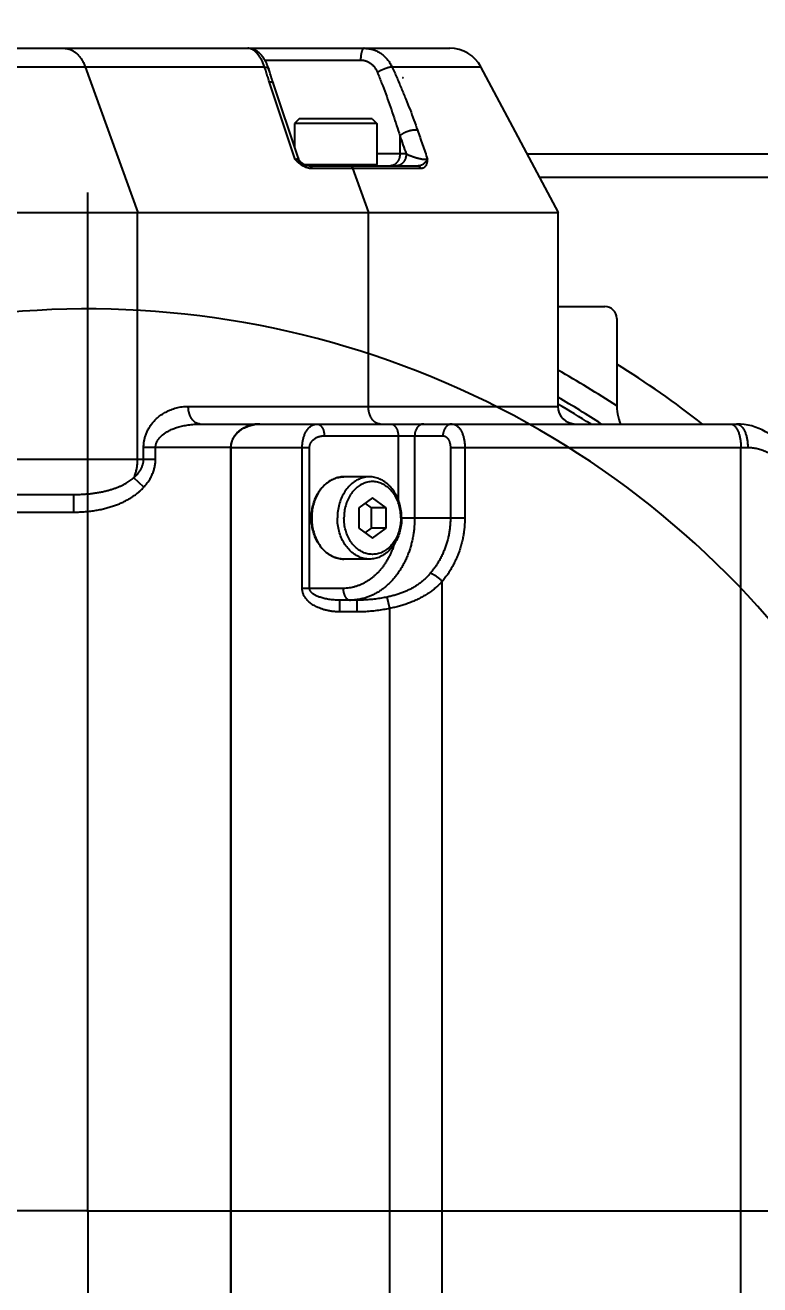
# Model space of a CAD drawing. Extents: x 0 to 4205, y 0 to 2970.
# Drawn here: x 2486.6 to 2549.1, y 2184.1 to 2291.3 of the extents above; entities that cross this region are included whole.
import ezdxf

# ---------------------------------------------------------------- set-up
doc = ezdxf.new("R2010")
doc.units = 0
doc.header["$LTSCALE"] = 231.275
doc.header["$PDMODE"] = 3
doc.header["$PDSIZE"] = 0.3125
doc.linetypes.add('CENTER', pattern=[0.6, 0.375, -0.075, 0.075, -0.075])
doc.layers.get('0').update_dxf_attribs({"linetype": 'CONTINUOUS'})
doc.layers.get('Defpoints').update_dxf_attribs({"linetype": 'CONTINUOUS'})
for name, color, linetype in [('5_ALL_CURVE', 7, 'CONTINUOUS'), ('93_DRAFT_GEOM', 7, 'CONTINUOUS'), ('95_ALL_DIM', 7, 'CONTINUOUS'), ('DEFAULT_1', 7, 'CENTER')]:
    doc.layers.add(name, color=color, linetype=linetype)
doc.styles.get("Standard").update_dxf_attribs({"font": 'txt', "width": 0.8})
doc.dimstyles.new('DIMSTYLE_1', dxfattribs={"dimtxt": 20, "dimasz": 7.5, "dimexe": 0.18, "dimexo": 0.0625, "dimgap": 0.09, "dimtad": 1, "dimdec": 3, "dimdsep": 46, "dimtxsty": 'Standard', "dimblk": 'OPEN', "dimblk1": 'OPEN', "dimblk2": 'OPEN', "dimcen": 0.09, "dimadec": 0, "dimazin": 0, "dimtp": 0.001, "dimtm": 0.001, "dimtfac": 1, "dimtdec": 3, "dimtofl": 0, "dimtmove": 0, "dimatfit": 3, "dimldrblk": 'OPEN', "dimfxl": 1, "dimtolj": 1, "dimarcsym": 0})
doc.dimstyles.new('DIMSTYLE_2', dxfattribs={"dimtxt": 20, "dimasz": 7.5, "dimexe": 0.18, "dimexo": 0.0625, "dimgap": 0.09, "dimtad": 1, "dimdec": 3, "dimdsep": 46, "dimtxsty": 'Standard', "dimblk": 'OPEN', "dimblk1": 'OPEN', "dimblk2": 'OPEN', "dimcen": 0.09, "dimadec": 0, "dimazin": 0, "dimtp": 0.5, "dimtm": 0.5, "dimtfac": 1, "dimtdec": 3, "dimtofl": 0, "dimtmove": 0, "dimatfit": 3, "dimldrblk": 'OPEN', "dimfxl": 1, "dimtolj": 1, "dimarcsym": 0})

# ---------------------------------------------------------------- blocks, each defined once
blk = doc.blocks.new('_OPEN')
at = {"color": 0, "linetype": 'ByBlock'}
for p, q in [((0, 0), (-1, 0.233)), ((-1, -0.233), (0, 0)), ((-1, 0), (0, 0))]:
    blk.add_line(p, q, dxfattribs=at)
blk = doc.blocks.new('*D1')
at = {"layer": '95_ALL_DIM', "color": 0, "lineweight": -2, "transparency": 16777216}
for p, q in [((2686.14, 2549.42), (2617.98, 2423.39)), ((2491.88, 2190.38), (2492.06, 2190.38)), ((2491.97, 2190.29), (2491.97, 2190.47))]:
    blk.add_line(p, q, dxfattribs=at)
at = {"layer": 'Defpoints', "color": 0, "transparency": 16777216}
for p in [(2614.41, 2416.79), (2491.97, 2190.38)]:
    blk.add_point(p, dxfattribs=at)
at = {"layer": '95_ALL_DIM', "color": 0, "lineweight": -2, "transparency": 16777216, "xscale": 7.5, "yscale": 7.5, "zscale": 7.5, "rotation": 241.5954995095592}
blk.add_blockref('_OPEN', (2614.41, 2416.79), dxfattribs=at)
at = {"layer": '95_ALL_DIM', "color": 0, "transparency": 16777216, "insert": (2646.78, 2497.85), "char_height": 20, "attachment_point": 5, "rotation": 61.5955}
blk.add_mtext('\\A1;R257.4 *4', dxfattribs=at)
blk = doc.blocks.new('*D2')
at = {"layer": '95_ALL_DIM', "color": 0, "lineweight": -2, "transparency": 16777216}
blk.add_line((2668.06, 1949.16), (2841.31, 1711.82), dxfattribs=at)
at = {"layer": 'Defpoints', "color": 0, "transparency": 16777216}
for p in [(2491.97, 2190.38), (2845.73, 1705.76)]:
    blk.add_point(p, dxfattribs=at)
at = {"layer": '95_ALL_DIM', "color": 0, "lineweight": -2, "transparency": 16777216, "xscale": 7.5, "yscale": 7.5, "zscale": 7.5, "rotation": 306.1288348603687}
blk.add_blockref('_OPEN', (2845.73, 1705.76), dxfattribs=at)
at = {"layer": '95_ALL_DIM', "color": 0, "transparency": 16777216, "insert": (2691.98, 1933.5), "char_height": 20, "attachment_point": 5, "rotation": 306.1288}
blk.add_mtext('\\A1;R600', dxfattribs=at)
blk = doc.blocks.new('*D3')
at = {"layer": '95_ALL_DIM', "color": 0, "lineweight": -2, "transparency": 16777216}
for p, q in [((2693.04, 2329.68), (2561.26, 2238.39)), ((2491.88, 2190.38), (2492.06, 2190.38)), ((2491.97, 2190.29), (2491.97, 2190.47))]:
    blk.add_line(p, q, dxfattribs=at)
at = {"layer": 'Defpoints', "color": 0, "transparency": 16777216}
for p in [(2555.1, 2234.12), (2491.97, 2190.38)]:
    blk.add_point(p, dxfattribs=at)
at = {"layer": '95_ALL_DIM', "color": 0, "lineweight": -2, "transparency": 16777216, "xscale": 7.5, "yscale": 7.5, "zscale": 7.5, "rotation": 214.7142068926636}
blk.add_blockref('_OPEN', (2555.1, 2234.12), dxfattribs=at)
at = {"layer": '95_ALL_DIM', "color": 0, "transparency": 16777216, "insert": (2641.19, 2306.03), "char_height": 20, "attachment_point": 5, "rotation": 34.7142}
blk.add_mtext('\\A1;R76.8 *5', dxfattribs=at)
blk = doc.blocks.new('*D4')
at = {"layer": '95_ALL_DIM', "color": 0, "lineweight": -2, "transparency": 16777216}
for p, q in [((2922.77, 2266.34), (2957.35, 2272.44)), ((2054.52, 2190.38), (2019.4, 2190.38))]:
    blk.add_line(p, q, dxfattribs=at)
blk.add_arc((2491.97, 2190.38), 472.39, 10.9097, 179.0903, dxfattribs=at)
at = {"layer": 'Defpoints', "color": 0, "transparency": 16777216}
for p in [(2679.07, 2624.13), (2922.71, 2266.33), (2750.38, 2235.94), (2054.58, 2190.38), (2070.1, 2190.38)]:
    blk.add_point(p, dxfattribs=at)
at = {"layer": '95_ALL_DIM', "color": 0, "lineweight": -2, "transparency": 16777216, "xscale": 7.5, "yscale": 7.5, "zscale": 7.5}
for p, rotation in [((2957.18, 2272.41), 280.4548438122416), ((2019.58, 2190.38), 269.5451561877437)]:
    blk.add_blockref('_OPEN', p, dxfattribs=dict(at, rotation=rotation))
at = {"layer": '95_ALL_DIM', "color": 0, "transparency": 16777216, "insert": (2248.04, 2606.65), "char_height": 20, "attachment_point": 5, "rotation": 30.3694}
blk.add_mtext('\\A1;-170°', dxfattribs=at)
blk = doc.blocks.new('*D5')
at = {"layer": '95_ALL_DIM', "color": 0, "lineweight": -2, "transparency": 16777216}
for p, q in [((2069.4, 2190.38), (2100.43, 2190.38)), ((2912.14, 2116.29), (2877.55, 2122.39))]:
    blk.add_line(p, q, dxfattribs=at)
blk.add_arc((2491.97, 2190.38), 391.71, 181.097, 348.903, dxfattribs=at)
at = {"layer": 'Defpoints', "color": 0, "transparency": 16777216}
for p in [(2055.25, 2190.38), (2069.34, 2190.38), (2912.2, 2116.28), (3077.93, 2087.06), (2647.12, 1830.7)]:
    blk.add_point(p, dxfattribs=at)
at = {"layer": '95_ALL_DIM', "color": 0, "lineweight": -2, "transparency": 16777216, "xscale": 7.5, "yscale": 7.5, "zscale": 7.5}
for p, rotation in [((2100.25, 2190.38), 90.54851822042205), ((2877.73, 2122.36), 79.45148177957547)]:
    blk.add_blockref('_OPEN', p, dxfattribs=dict(at, rotation=rotation))
at = {"layer": '95_ALL_DIM', "color": 0, "transparency": 16777216, "insert": (2375, 1827.12), "char_height": 20, "attachment_point": 5, "rotation": 342.1518}
blk.add_mtext('\\A1;+170°', dxfattribs=at)
blk = doc.blocks.new('*D6')
at = {"layer": '95_ALL_DIM', "color": 0, "lineweight": -2, "transparency": 16777216}
for p, q in [((1983.33, 2190.38), (2013.32, 2190.38)), ((2995.12, 2190.38), (2970.61, 2190.38))]:
    blk.add_line(p, q, dxfattribs=at)
blk.add_arc((2491.97, 2190.38), 478.82, 180.8975, 359.1025, dxfattribs=at)
at = {"layer": 'Defpoints', "color": 0, "transparency": 16777216}
for p in [(1968.14, 2190.38), (1983.27, 2190.38), (2995.19, 2190.38), (3015.79, 2190.38), (2731.38, 1775.71)]:
    blk.add_point(p, dxfattribs=at)
at = {"layer": '95_ALL_DIM', "color": 0, "lineweight": -2, "transparency": 16777216, "xscale": 7.5, "yscale": 7.5, "zscale": 7.5}
for p, rotation in [((2013.14, 2190.38), 90.44872673715903), ((2970.79, 2190.38), 89.55119192681701)]:
    blk.add_blockref('_OPEN', p, dxfattribs=dict(at, rotation=rotation))
at = {"layer": '95_ALL_DIM', "color": 0, "transparency": 16777216, "insert": (2335.91, 1748.39), "char_height": 20, "attachment_point": 5, "rotation": 340.5532}
blk.add_mtext('\\A1;+180° *3', dxfattribs=at)
blk = doc.blocks.new('*D7')
at = {"layer": '95_ALL_DIM', "color": 0, "lineweight": -2, "transparency": 16777216}
for p, q in [((2491.91, 2190.38), (1931.7, 2190.38)), ((2492.03, 2190.38), (3052.23, 2190.38))]:
    blk.add_line(p, q, dxfattribs=at)
blk.add_arc((2491.97, 2190.38), 560.08, 0.7672, 179.2327, dxfattribs=at)
at = {"layer": 'Defpoints', "color": 0, "transparency": 16777216}
for p in [(2772.01, 2675.43), (1966.88, 2190.38), (1987.08, 2190.38), (2995.19, 2190.38), (3017.05, 2190.38)]:
    blk.add_point(p, dxfattribs=at)
at = {"layer": '95_ALL_DIM', "color": 0, "lineweight": -2, "transparency": 16777216, "xscale": 7.5, "yscale": 7.5, "zscale": 7.5}
for p, rotation in [((1931.88, 2190.38), 269.6162963987609), ((3052.05, 2190.38), 270.3836222651719)]:
    blk.add_blockref('_OPEN', p, dxfattribs=dict(at, rotation=rotation))
at = {"layer": '95_ALL_DIM', "color": 0, "transparency": 16777216, "insert": (2181.38, 2668.53), "char_height": 20, "attachment_point": 5, "rotation": 33.0064}
blk.add_mtext('\\A1;-180° *3', dxfattribs=at)

msp = doc.modelspace()

# ---------------------------------------------------------------- linework, layer by layer
for p, q in [((2431.0234, 2289.3795), (2522.7655, 2289.3795)), ((2507.0303, 2288.3795), (2515.1735, 2288.3795)), ((2434.3015, 2287.7879), (2507.0028, 2287.7879)), ((2491.7417, 2287.7879), (2496.2109, 2275.3795)), ((2507.442, 2287.3441), (2507.3494, 2287.6486)), ((2517.845, 2287.7879), (2525.4143, 2287.7879)), ((2532.012, 2275.3795), (2525.4143, 2287.7879)), ((2509.6053, 2279.9101), (2507.3978, 2286.54)), ((2518.7409, 2286.8795), (2518.808, 2286.8795)), ((2518.808, 2286.829), (2518.808, 2286.8795)), ((2509.9467, 2283.3795), (2509.5467, 2282.9795)), ((2509.5467, 2282.9795), (2509.5467, 2280.9858)), ((2516.5467, 2282.9795), (2509.5467, 2282.9795)), ((2516.1467, 2283.3795), (2509.9467, 2283.3795)), ((2516.1467, 2283.3795), (2516.5467, 2282.9795)), ((2516.5467, 2282.9795), (2516.5467, 2279.4795)), ((2518.5127, 2281.9292), (2518.5127, 2280.3795)), ((2519.0493, 2280.3795), (2516.5467, 2280.3795)), ((2529.3534, 2280.3795), (2566.9681, 2280.3795)), ((2510.3667, 2279.4795), (2516.5467, 2279.4795)), ((2510.7879, 2279.3795), (2520.0057, 2279.3795)), ((2511.0271, 2279.1673), (2520.2874, 2279.1673)), ((2515.8814, 2275.3795), (2514.5172, 2279.1673)), ((2553.9681, 2278.3795), (2530.4169, 2278.3795)), ((2333.9681, 2275.3795), (2532.012, 2275.3795)), ((2496.167, 2275.3795), (2496.167, 2254.3795)), ((2515.8375, 2258.8795), (2515.8375, 2275.3795)), ((2531.9681, 2275.3795), (2531.9681, 2258.8795)), ((2531.9681, 2267.3795), (2535.9681, 2267.3795)), ((2536.9681, 2266.3795), (2536.9681, 2259.1182)), ((2500.5087, 2258.8795), (2531.9681, 2258.8795)), ((2501.5248, 2257.3795), (2547.1716, 2257.3795)), ((2512.0828, 2256.3795), (2522.1779, 2256.3795)), ((2518.3675, 2256.3795), (2518.3675, 2250.9627)), ((2519.7731, 2256.3795), (2519.7731, 2249.3795)), ((2496.7078, 2254.3795), (2496.7078, 2255.3795)), ((2504.1118, 2255.3795), (2496.7078, 2255.3795)), ((2497.7239, 2254.3795), (2497.7239, 2255.3795)), ((2504.1118, 2255.3795), (2504.1118, 2125.3795)), ((2504.1557, 2125.3795), (2504.1557, 2255.3795)), ((2504.1557, 2255.3795), (2510.8328, 2255.3795)), ((2510.2081, 2243.3795), (2510.2081, 2255.3795)), ((2510.8328, 2243.3795), (2510.8328, 2255.3795)), ((2522.8168, 2255.3795), (2522.8168, 2249.3795)), ((2522.8168, 2255.3795), (2548.124, 2255.3795)), ((2524.0449, 2255.3795), (2524.0449, 2249.3795)), ((2547.5443, 2125.3795), (2547.5443, 2255.3795)), ((2440.9681, 2254.3795), (2497.7239, 2254.3795)), ((2496.7244, 2252.0058), (2495.8612, 2252.797)), ((2515.9312, 2252.8795), (2513.7448, 2252.8795)), ((2440.9681, 2251.3795), (2490.7797, 2251.3795)), ((2490.7797, 2249.8795), (2490.7797, 2251.3795)), ((2516.1811, 2251.0995), (2515.0179, 2250.2395)), ((2516.0949, 2250.2395), (2515.5564, 2250.6377)), ((2517.3443, 2250.2395), (2516.1811, 2251.0995)), ((2449.6262, 2249.8795), (2490.7797, 2249.8795)), ((2515.0179, 2250.2395), (2515.0179, 2248.5195)), ((2516.0949, 2248.5195), (2516.0949, 2250.2395)), ((2517.3443, 2250.2395), (2516.0949, 2250.2395)), ((2517.3443, 2248.5195), (2517.3443, 2250.2395)), ((2515.0179, 2248.5195), (2516.1811, 2247.6595)), ((2515.5564, 2248.1214), (2516.0949, 2248.5195)), ((2517.3443, 2248.5195), (2516.0949, 2248.5195)), ((2516.1811, 2247.6595), (2517.3443, 2248.5195)), ((2518.6643, 2249.3795), (2524.0449, 2249.3795)), ((2515.9312, 2245.8795), (2513.7448, 2245.8795)), ((2513.6823, 2243.3795), (2510.2081, 2243.3795)), ((2522.1235, 2136.7829), (2522.1235, 2243.9762)), ((2513.4096, 2241.3795), (2513.4096, 2242.3795)), ((2514.8813, 2242.3795), (2513.4096, 2242.3795)), ((2514.8813, 2241.3795), (2514.8813, 2242.3795)), ((2517.6513, 2241.6775), (2517.4402, 2242.6402)), ((2514.8813, 2241.3795), (2513.4096, 2241.3795)), ((2517.6513, 2139.0816), (2517.6513, 2241.6775))]:
    msp.add_line(p, q)
for points in [[(2507.3494, 2287.6486), (2507.3312, 2287.7054), (2507.3122, 2287.7616), (2507.2925, 2287.8172), (2507.2721, 2287.8721), (2507.2509, 2287.9264), (2507.2289, 2287.9801), (2507.2063, 2288.0331), (2507.1828, 2288.0856), (2507.1586, 2288.1374), (2507.1336, 2288.1887), (2507.1078, 2288.2393), (2507.0812, 2288.2894), (2507.0538, 2288.3388), (2507.0256, 2288.3876), (2506.9965, 2288.4359), (2506.9665, 2288.4834), (2506.9357, 2288.5304), (2506.9037, 2288.5769), (2506.8708, 2288.6227), (2506.8374, 2288.6672), (2506.8035, 2288.7103), (2506.7691, 2288.7522), (2506.7346, 2288.7922), (2506.7004, 2288.8302), (2506.6662, 2288.8665), (2506.6319, 2288.9012), (2506.5975, 2288.9345), (2506.563, 2288.9663), (2506.5284, 2288.9968), (2506.4934, 2289.0261), (2506.4583, 2289.0542), (2506.4228, 2289.0811), (2506.3869, 2289.1069), (2506.3506, 2289.1316), (2506.3141, 2289.1551), (2506.2774, 2289.1775), (2506.2404, 2289.1987), (2506.2033, 2289.2186), (2506.1661, 2289.2373), (2506.1288, 2289.2548), (2506.0915, 2289.271), (2506.0544, 2289.286), (2506.0174, 2289.2998), (2505.9806, 2289.3124), (2505.9439, 2289.3238), (2505.9075, 2289.3341), (2505.8712, 2289.3432), (2505.8349, 2289.3513), (2505.7989, 2289.3584), (2505.7628, 2289.3644), (2505.7268, 2289.3694), (2505.6908, 2289.3734), (2505.6548, 2289.3764), (2505.6186, 2289.3784), (2505.5824, 2289.3794), (2505.5647, 2289.3795)], [(2509.8536, 2280.0639), (2507.7068, 2286.5121), (2507.6611, 2286.6516), (2507.616, 2286.7908), (2507.5716, 2286.9296), (2507.5277, 2287.0681), (2507.4845, 2287.2063), (2507.442, 2287.3441)], [(2510.7876, 2279.3795), (2510.7743, 2279.3797), (2510.7521, 2279.3804), (2510.7294, 2279.3817), (2510.7062, 2279.3837), (2510.6826, 2279.3863), (2510.6586, 2279.3896), (2510.6342, 2279.3936), (2510.6094, 2279.3983), (2510.5843, 2279.4036), (2510.5731, 2279.4062)]]:
    msp.add_lwpolyline(points)
for centre, radius, start, end in [((2522.7655, 2286.3795), 3, 28, 90), ((2510.8025, 2280.3795), 1, 198.415674, 256.760229), ((2516.4467, 2279.4795), 0.1, 270, 360), ((2535.9681, 2266.3795), 1, 0, 90), ((2491.9681, 2190.3795), 85, 52.021368, 58.03398), ((2491.9681, 2190.3795), 82, 56.713535, 60.80333), ((2491.9681, 2190.3795), 80, 56.877822, 59.999968), ((2533.4681, 2258.8795), 1.5, 180, 270), ((2491.9681, 2190.3795), 79.5, 57.4379, 59.787955), ((2541.9681, 2259.1182), 5, 180, 200.348592), ((2547.1716, 2252.3795), 5, 30.8, 90.000023)]:
    msp.add_arc(centre, radius, start, end)
for points, start_tangent, end_tangent in [([(2489.9474, 2289.3795), (2490.0695, 2289.3741), (2490.1911, 2289.3579), (2490.3119, 2289.3309), (2490.4314, 2289.2932), (2490.5491, 2289.245), (2490.6646, 2289.1865), (2490.7775, 2289.1178), (2490.8875, 2289.0392), (2490.994, 2288.951), (2491.0968, 2288.8536), (2491.1954, 2288.7471), (2491.2895, 2288.6322), (2491.3788, 2288.5091), (2491.4628, 2288.3783), (2491.5414, 2288.2402), (2491.6143, 2288.0955), (2491.6811, 2287.9445), (2491.7417, 2287.7879)], (1, 0), (0.33886446, -0.9408352)), ([(2507.0028, 2287.7879), (2506.9491, 2287.9449), (2506.8902, 2288.0961), (2506.8265, 2288.2409), (2506.7584, 2288.3789), (2506.6863, 2288.5095), (2506.6105, 2288.6324), (2506.5315, 2288.747), (2506.4497, 2288.8531), (2506.3655, 2288.9503), (2506.2793, 2289.0383), (2506.1914, 2289.1167), (2506.1025, 2289.1853), (2506.0126, 2289.244), (2505.9224, 2289.2924), (2505.8321, 2289.3303), (2505.7421, 2289.3575), (2505.6529, 2289.374), (2505.5647, 2289.3795)], (-0.30475719, 0.95243008), (-1, 0.00000491)), ([(2515.4773, 2289.3795), (2515.4522, 2289.3761), (2515.4273, 2289.3659), (2515.4027, 2289.3489), (2515.3787, 2289.3253), (2515.3553, 2289.2953), (2515.3327, 2289.259), (2515.3111, 2289.2167), (2515.2907, 2289.1687), (2515.2715, 2289.1153), (2515.2538, 2289.0568), (2515.2375, 2288.9937), (2515.223, 2288.9265), (2515.2101, 2288.8555), (2515.1991, 2288.7812), (2515.1899, 2288.7042), (2515.1828, 2288.625), (2515.1776, 2288.5441), (2515.1745, 2288.4621), (2515.1735, 2288.3795)], (-1, 0), (-0.00000001, -1)), ([(2515.4773, 2289.3795), (2515.6466, 2289.3741), (2515.8137, 2289.3577), (2515.9783, 2289.3307), (2516.1397, 2289.293), (2516.2976, 2289.2449), (2516.4515, 2289.1865), (2516.6009, 2289.118), (2516.7455, 2289.0398), (2516.885, 2288.9519), (2517.0188, 2288.8548), (2517.1466, 2288.7487), (2517.2681, 2288.634), (2517.3829, 2288.5109), (2517.4906, 2288.3801), (2517.591, 2288.2419), (2517.6836, 2288.0967), (2517.7684, 2287.9453), (2517.845, 2287.7879)], (1, -0.00000285), (0.41222146, -0.91108368)), ([(2515.1735, 2288.3795), (2515.2782, 2288.3759), (2515.3813, 2288.365), (2515.4824, 2288.3469), (2515.5813, 2288.3218), (2515.6778, 2288.2897), (2515.7715, 2288.2508), (2515.8622, 2288.2052), (2515.9498, 2288.153), (2516.034, 2288.0945), (2516.1146, 2288.0297), (2516.1913, 2287.959), (2516.2641, 2287.8825), (2516.3327, 2287.8005), (2516.397, 2287.7132), (2516.4567, 2287.6211), (2516.5118, 2287.5243), (2516.562, 2287.4233), (2516.6073, 2287.3185)], (1, -0.00000464), (0.37253495, -0.92801816)), ([(2507.3978, 2286.54), (2507.2615, 2286.9562), (2507.1298, 2287.3722), (2507.0028, 2287.7879)], (-0.31590844, 0.94878968), (-0.28724022, 0.95785858)), ([(2507.0028, 2287.7879), (2507.0645, 2287.7809), (2507.1215, 2287.7705), (2507.1734, 2287.757), (2507.2198, 2287.7403), (2507.2604, 2287.7206), (2507.2949, 2287.698), (2507.323, 2287.6727), (2507.3446, 2287.6449), (2507.3595, 2287.6148), (2507.3626, 2287.6057)], (0.99647137, -0.08393337), (0.28695438, -0.95794425)), ([(2517.845, 2287.7879), (2517.7961, 2287.784), (2517.7424, 2287.7768), (2517.6842, 2287.7663), (2517.6221, 2287.7527), (2517.5564, 2287.736), (2517.4876, 2287.7163), (2517.4162, 2287.6939), (2517.3426, 2287.6688), (2517.2674, 2287.6412), (2517.1912, 2287.6113), (2517.1145, 2287.5794), (2517.0377, 2287.5457), (2516.9615, 2287.5103), (2516.8864, 2287.4736), (2516.813, 2287.4358), (2516.7416, 2287.3971), (2516.6729, 2287.3579), (2516.6073, 2287.3185)], (-0.9987757, -0.04946808), (-0.85031381, -0.52627599)), ([(2516.6073, 2287.3185), (2516.9651, 2286.4093), (2517.3106, 2285.494), (2517.6401, 2284.5827), (2517.951, 2283.6822), (2518.2423, 2282.7964), (2518.5127, 2281.9292)], (0.37253347, -0.92801876), (0.29018225, -0.9569714)), ([(2517.845, 2287.7879), (2518.254, 2286.8788), (2518.6488, 2285.9635), (2519.0248, 2285.0522), (2519.3794, 2284.1516), (2519.7112, 2283.2658), (2520.0189, 2282.3987)], (0.41729632, -0.90877048), (0.32596179, -0.94538294)), ([(2507.3978, 2286.54), (2507.4582, 2286.5359), (2507.5139, 2286.5286), (2507.5646, 2286.518), (2507.6099, 2286.5043), (2507.6495, 2286.4876), (2507.6832, 2286.4679), (2507.7107, 2286.4454), (2507.7317, 2286.4203), (2507.7462, 2286.3927), (2507.7485, 2286.3864)], (0.9992535, -0.03863205), (0.31552172, -0.94891836)), ([(2518.7409, 2286.8795), (2518.7745, 2286.8543), (2518.808, 2286.829)], (0.79978363, -0.60028839), (0.79815076, -0.60245777)), ([(2520.0189, 2282.3987), (2519.9652, 2282.4072), (2519.9068, 2282.4124), (2519.8443, 2282.4143), (2519.7779, 2282.4128), (2519.7082, 2282.4081), (2519.6357, 2282.4), (2519.5608, 2282.3887), (2519.4841, 2282.3742), (2519.406, 2282.3567), (2519.3272, 2282.3362), (2519.2482, 2282.313), (2519.1694, 2282.2871), (2519.0916, 2282.2587), (2519.0151, 2282.228), (2518.9405, 2282.1954), (2518.8684, 2282.1608), (2518.7991, 2282.1247), (2518.7333, 2282.0872), (2518.6714, 2282.0487), (2518.6137, 2282.0093), (2518.5607, 2281.9694), (2518.5127, 2281.9292)], (-0.98102735, 0.19386936), (-0.74772711, -0.66400616)), ([(2518.5127, 2281.9292), (2518.7796, 2281.1587), (2519.0493, 2280.3795)], (0.32744425, -0.9448705), (0.32698727, -0.94502874)), ([(2520.0189, 2282.3987), (2520.4439, 2281.1653), (2520.876, 2279.9101)], (0.3259622, -0.9453828), (0.32530985, -0.94560748)), ([(2509.8537, 2280.0636), (2509.8561, 2280.0557), (2509.8594, 2280.034), (2509.8578, 2280.014), (2509.8514, 2279.9957), (2509.8403, 2279.9792), (2509.8248, 2279.9645), (2509.8049, 2279.9515), (2509.7809, 2279.9402), (2509.7528, 2279.9307), (2509.721, 2279.9229), (2509.6855, 2279.9169), (2509.6469, 2279.9126), (2509.6053, 2279.9101)], (0.31559139, -0.94889519), (-0.99921273, -0.03967265)), ([(2509.6053, 2279.9101), (2509.6268, 2279.8866), (2509.6482, 2279.8638), (2509.67, 2279.841), (2509.6929, 2279.8175), (2509.7179, 2279.7927), (2509.7455, 2279.7658), (2509.7767, 2279.7365), (2509.8114, 2279.7049), (2509.8499, 2279.6711), (2509.8935, 2279.6345), (2509.943, 2279.5948), (2509.9987, 2279.5525), (2510.0625, 2279.5071), (2510.1354, 2279.4589), (2510.2196, 2279.4079), (2510.3158, 2279.3558), (2510.4181, 2279.3072), (2510.5221, 2279.265), (2510.6259, 2279.2301), (2510.7288, 2279.2027), (2510.8304, 2279.1831), (2510.93, 2279.1713), (2511.0271, 2279.1673)], (0.6712388, -0.74124117), (1, -0.00000257)), ([(2509.6053, 2279.9101), (2509.6326, 2279.8933), (2509.6589, 2279.877), (2509.6849, 2279.8607), (2509.7117, 2279.844), (2509.7398, 2279.8262), (2509.7701, 2279.807), (2509.8031, 2279.7861), (2509.8386, 2279.7635), (2509.8768, 2279.7394), (2509.9185, 2279.7132), (2509.9643, 2279.6849), (2510.014, 2279.6547), (2510.0691, 2279.6222), (2510.13, 2279.5878), (2510.1981, 2279.5514), (2510.2735, 2279.5142), (2510.3516, 2279.4795), (2510.4291, 2279.4493), (2510.505, 2279.4244), (2510.5646, 2279.4082)], (0.85259885, -0.52256598), (0.97158864, -0.23667596)), ([(2518.5127, 2280.3795), (2518.5101, 2280.297), (2518.5021, 2280.2149), (2518.4888, 2280.134), (2518.4704, 2280.0548), (2518.447, 2279.9778), (2518.4186, 2279.9036), (2518.3856, 2279.8326), (2518.3481, 2279.7653), (2518.3064, 2279.7023), (2518.2607, 2279.6438), (2518.2115, 2279.5904), (2518.159, 2279.5424), (2518.1035, 2279.5001), (2518.0455, 2279.4638), (2517.9854, 2279.4337), (2517.9236, 2279.4101), (2517.8604, 2279.3932), (2517.7963, 2279.3829), (2517.7319, 2279.3795)], (0, -1), (-1, 0)), ([(2519.0493, 2280.3795), (2519.0467, 2280.297), (2519.0387, 2280.2149), (2519.0254, 2280.134), (2519.007, 2280.0548), (2518.9836, 2279.9778), (2518.9552, 2279.9036), (2518.9222, 2279.8326), (2518.8847, 2279.7653), (2518.843, 2279.7023), (2518.7973, 2279.6438), (2518.7481, 2279.5904), (2518.6956, 2279.5424), (2518.6401, 2279.5001), (2518.5821, 2279.4638), (2518.522, 2279.4337), (2518.4602, 2279.4101), (2518.397, 2279.3932), (2518.333, 2279.3829), (2518.2685, 2279.3795)], (0, -1), (-1, 0)), ([(2520.876, 2279.9101), (2520.8419, 2279.9039), (2520.8044, 2279.8993), (2520.7633, 2279.8965), (2520.7189, 2279.8954), (2520.6713, 2279.896), (2520.6206, 2279.8983), (2520.5668, 2279.9023), (2520.5098, 2279.9082), (2520.4497, 2279.9158), (2520.3867, 2279.9253), (2520.3209, 2279.9366), (2520.2528, 2279.9498), (2520.1823, 2279.9648), (2520.1097, 2279.9816), (2520.0352, 2280.0003), (2519.9589, 2280.0207), (2519.8812, 2280.043), (2519.8025, 2280.067), (2519.723, 2280.0927), (2519.6432, 2280.12), (2519.5635, 2280.1489), (2519.4843, 2280.179), (2519.4062, 2280.2105), (2519.3297, 2280.2429), (2519.2552, 2280.2763), (2519.1834, 2280.3103), (2519.1146, 2280.3448), (2519.0493, 2280.3795)], (-0.97690337, -0.21368155), (-0.87640057, 0.48158285)), ([(2520.0057, 2279.3795), (2520.0761, 2279.382), (2520.1449, 2279.3896), (2520.212, 2279.4021), (2520.2773, 2279.4195), (2520.3406, 2279.4417), (2520.4021, 2279.4685), (2520.4613, 2279.4998), (2520.5168, 2279.5342), (2520.5672, 2279.5699), (2520.6111, 2279.6048), (2520.6489, 2279.6376), (2520.6819, 2279.6685), (2520.7107, 2279.6973), (2520.7358, 2279.7238), (2520.7578, 2279.7484), (2520.7773, 2279.7712), (2520.7946, 2279.7923), (2520.8097, 2279.8116), (2520.8229, 2279.8292), (2520.8347, 2279.8457), (2520.8456, 2279.8616), (2520.8559, 2279.8772), (2520.866, 2279.8932), (2520.876, 2279.9101)], (1, -0.00000023), (0.49897865, 0.86661428)), ([(2520.2874, 2279.1673), (2520.3588, 2279.1708), (2520.4265, 2279.1814), (2520.4903, 2279.1989), (2520.5498, 2279.2232), (2520.6048, 2279.2543), (2520.655, 2279.2919), (2520.7002, 2279.3357), (2520.739, 2279.3839), (2520.7709, 2279.4339), (2520.7959, 2279.4827), (2520.8151, 2279.5286), (2520.8299, 2279.5719), (2520.8412, 2279.6122), (2520.8499, 2279.6493), (2520.8566, 2279.6837), (2520.8618, 2279.7157), (2520.8657, 2279.7453), (2520.8687, 2279.7722), (2520.8709, 2279.7969), (2520.8726, 2279.82), (2520.8739, 2279.8422), (2520.8748, 2279.8641), (2520.8755, 2279.8865), (2520.876, 2279.9101)], (1, -0.00000336), (0.0120916, 0.99992689)), ([(2510.5646, 2279.4082), (2510.5732, 2279.4062)], (0.97158864, -0.23667596), (0.97335563, -0.22930073)), ([(2510.7879, 2279.3795), (2510.8171, 2279.3772), (2510.846, 2279.3702), (2510.8743, 2279.3586), (2510.9015, 2279.3426), (2510.9274, 2279.3224), (2510.9517, 2279.2981), (2510.974, 2279.2702), (2510.9942, 2279.2388), (2511.012, 2279.2044), (2511.0271, 2279.1673)], (1, 0), (0.33886428, -0.94083527)), ([(2514.2779, 2279.3795), (2514.3045, 2279.3776), (2514.3309, 2279.3718), (2514.3567, 2279.3622), (2514.3818, 2279.349), (2514.4059, 2279.3321), (2514.4287, 2279.3119), (2514.4501, 2279.2884), (2514.4698, 2279.2619), (2514.4877, 2279.2327), (2514.5035, 2279.2011), (2514.5172, 2279.1673)], (1, 0), (0.33886446, -0.9408352)), ([(2520.0057, 2279.3795), (2520.0401, 2279.3772), (2520.0742, 2279.3702), (2520.1074, 2279.3586), (2520.1395, 2279.3426), (2520.17, 2279.3224), (2520.1986, 2279.2981), (2520.2249, 2279.2702), (2520.2487, 2279.2388), (2520.2696, 2279.2044), (2520.2874, 2279.1673)], (1, 0.00000042), (0.39044769, -0.92062511)), ([(2496.7078, 2255.3795), (2496.7102, 2255.5044), (2496.7176, 2255.6308), (2496.7302, 2255.7593), (2496.7485, 2255.8903), (2496.7728, 2256.024), (2496.8036, 2256.1605), (2496.8416, 2256.2999), (2496.8872, 2256.442), (2496.9411, 2256.5868), (2497.004, 2256.7341), (2497.0765, 2256.8832), (2497.1587, 2257.0331), (2497.2509, 2257.1825), (2497.3533, 2257.3308), (2497.4665, 2257.4777), (2497.5911, 2257.6227), (2497.7275, 2257.7652), (2497.8761, 2257.9041), (2498.037, 2258.0384), (2498.2103, 2258.1671), (2498.3961, 2258.2891), (2498.5939, 2258.403), (2498.8034, 2258.5075), (2499.0239, 2258.6014), (2499.2545, 2258.6835), (2499.4938, 2258.7525), (2499.7402, 2258.8072), (2499.9922, 2258.8471), (2500.2488, 2258.8713), (2500.5087, 2258.8795)], (0.00000949, 1), (1, -0.00000144)), ([(2501.5248, 2257.3795), (2501.4523, 2257.3834), (2501.3802, 2257.3948), (2501.3088, 2257.4138), (2501.2385, 2257.4403), (2501.1697, 2257.4741), (2501.1027, 2257.5151), (2501.0378, 2257.563), (2500.9754, 2257.6177), (2500.9159, 2257.6787), (2500.8594, 2257.7459), (2500.8063, 2257.8189), (2500.7569, 2257.8972), (2500.7114, 2257.9806), (2500.67, 2258.0686), (2500.633, 2258.1607), (2500.6005, 2258.2564), (2500.5728, 2258.3553), (2500.5499, 2258.4569), (2500.5319, 2258.5607), (2500.519, 2258.6661), (2500.5113, 2258.7725), (2500.5087, 2258.8795)], (-1, 0), (0, 1)), ([(2516.8536, 2257.3795), (2516.7843, 2257.383), (2516.7152, 2257.3935), (2516.6469, 2257.4109), (2516.5795, 2257.4352), (2516.5133, 2257.4661), (2516.4488, 2257.5037), (2516.3861, 2257.5477), (2516.3257, 2257.5979), (2516.2676, 2257.6541), (2516.2124, 2257.716), (2516.1601, 2257.7833), (2516.111, 2257.8557), (2516.0654, 2257.9329), (2516.0235, 2258.0145), (2515.9854, 2258.1002), (2515.9514, 2258.1894), (2515.9216, 2258.2819), (2515.8962, 2258.3772), (2515.8752, 2258.4748), (2515.8588, 2258.5743), (2515.847, 2258.6753), (2515.8399, 2258.7772), (2515.8375, 2258.8795)], (-1, 0), (0, 1)), ([(2497.7239, 2255.3795), (2497.7263, 2255.4509), (2497.7337, 2255.5231), (2497.7463, 2255.5966), (2497.7646, 2255.6714), (2497.7889, 2255.7478), (2497.8197, 2255.8258), (2497.8576, 2255.9055), (2497.9032, 2255.9867), (2497.9572, 2256.0694), (2498.0201, 2256.1536), (2498.0925, 2256.2388), (2498.1748, 2256.3244), (2498.267, 2256.4098), (2498.3694, 2256.4946), (2498.4826, 2256.5785), (2498.6072, 2256.6614), (2498.7436, 2256.7428), (2498.8922, 2256.8221), (2499.0531, 2256.8989), (2499.2264, 2256.9725), (2499.4122, 2257.0421), (2499.61, 2257.1072), (2499.8195, 2257.1669), (2500.0399, 2257.2206), (2500.2706, 2257.2675), (2500.5099, 2257.3069), (2500.7563, 2257.3382), (2501.0083, 2257.361), (2501.2649, 2257.3749), (2501.5248, 2257.3795)], (0.00000777, 1), (1, -0.00000025)), ([(2506.6118, 2257.3795), (2506.4122, 2257.3731), (2506.2148, 2257.3542), (2506.0218, 2257.323), (2505.8351, 2257.2805), (2505.6563, 2257.2277), (2505.4868, 2257.1656), (2505.3277, 2257.0955), (2505.1795, 2257.0187), (2505.0427, 2256.9365), (2504.9173, 2256.85), (2504.8031, 2256.7603), (2504.7, 2256.6682), (2504.6073, 2256.5747), (2504.5246, 2256.4804), (2504.4513, 2256.3858), (2504.3867, 2256.2913), (2504.3303, 2256.1972), (2504.2815, 2256.1038), (2504.2397, 2256.011), (2504.2045, 2255.919), (2504.1754, 2255.8278), (2504.1521, 2255.7372), (2504.1343, 2255.6472), (2504.1218, 2255.5577), (2504.1143, 2255.4685), (2504.1118, 2255.3795)], (-1, 0), (0, -1)), ([(2504.1557, 2255.3795), (2504.1595, 2255.4898), (2504.171, 2255.6004), (2504.1904, 2255.7116), (2504.2181, 2255.8236), (2504.2547, 2255.9367), (2504.3008, 2256.0509), (2504.3573, 2256.1663), (2504.4251, 2256.2826), (2504.5053, 2256.3996), (2504.5991, 2256.5167), (2504.7076, 2256.633), (2504.8319, 2256.7475), (2504.9729, 2256.8586), (2505.1312, 2256.9646), (2505.3069, 2257.0635), (2505.4998, 2257.1529), (2505.7087, 2257.2305), (2505.9317, 2257.2938), (2506.1662, 2257.3408), (2506.4089, 2257.3698), (2506.6118, 2257.3792)], (0, 1), (0.99990125, 0.01405327)), ([(2506.6118, 2257.3792), (2506.6557, 2257.3795)], (0.99990125, 0.01405327), (1, 0)), ([(2510.2081, 2255.3795), (2510.2105, 2255.5046), (2510.2181, 2255.633), (2510.2314, 2255.7638), (2510.2505, 2255.896), (2510.2756, 2256.0281), (2510.3069, 2256.159), (2510.3444, 2256.2877), (2510.388, 2256.4134), (2510.4379, 2256.5353), (2510.4941, 2256.6528), (2510.5565, 2256.7649), (2510.6251, 2256.8707), (2510.6996, 2256.9693), (2510.78, 2257.0597), (2510.8656, 2257.1406), (2510.9562, 2257.2112), (2511.051, 2257.2705), (2511.1495, 2257.3176), (2511.2508, 2257.3518), (2511.3539, 2257.3726), (2511.4581, 2257.3795)], (0.00004289, 1), (1, -0.00000311)), ([(2511.4581, 2257.3795), (2511.5157, 2257.3753), (2511.5729, 2257.3625), (2511.629, 2257.3414), (2511.6837, 2257.312), (2511.7365, 2257.2747), (2511.7869, 2257.2297), (2511.8345, 2257.1775), (2511.8789, 2257.1185), (2511.9197, 2257.0532), (2511.9566, 2256.9822), (2511.9892, 2256.906), (2512.0173, 2256.8253), (2512.0406, 2256.7408), (2512.0589, 2256.6532), (2512.0721, 2256.5633), (2512.0801, 2256.4718), (2512.0828, 2256.3795)], (1, 0), (0, -1)), ([(2517.7428, 2257.3795), (2517.8005, 2257.3753), (2517.8576, 2257.3625), (2517.9138, 2257.3414), (2517.9685, 2257.312), (2518.0213, 2257.2747), (2518.0717, 2257.2297), (2518.1193, 2257.1775), (2518.1637, 2257.1185), (2518.2045, 2257.0532), (2518.2414, 2256.9822), (2518.274, 2256.906), (2518.302, 2256.8253), (2518.3254, 2256.7408), (2518.3437, 2256.6532), (2518.3569, 2256.5633), (2518.3649, 2256.4718), (2518.3675, 2256.3795)], (1, 0), (0, -1)), ([(2520.554, 2257.3795), (2520.4819, 2257.3753), (2520.4105, 2257.3625), (2520.3403, 2257.3414), (2520.2719, 2257.312), (2520.2059, 2257.2747), (2520.1429, 2257.2297), (2520.0834, 2257.1775), (2520.0279, 2257.1185), (2519.9769, 2257.0532), (2519.9308, 2256.9822), (2519.8901, 2256.906), (2519.855, 2256.8253), (2519.8258, 2256.7408), (2519.8029, 2256.6532), (2519.7864, 2256.5633), (2519.7764, 2256.4718), (2519.7731, 2256.3795)], (-1, 0), (0, -1)), ([(2522.9588, 2257.3795), (2522.8867, 2257.3753), (2522.8153, 2257.3625), (2522.7451, 2257.3414), (2522.6767, 2257.312), (2522.6107, 2257.2747), (2522.5477, 2257.2297), (2522.4882, 2257.1775), (2522.4327, 2257.1185), (2522.3817, 2257.0532), (2522.3356, 2256.9822), (2522.2949, 2256.906), (2522.2598, 2256.8253), (2522.2306, 2256.7408), (2522.2077, 2256.6532), (2522.1912, 2256.5633), (2522.1812, 2256.4718), (2522.1779, 2256.3795)], (-1, 0), (0, -1)), ([(2522.9588, 2257.3795), (2523.0402, 2257.3739), (2523.1212, 2257.357), (2523.2013, 2257.3291), (2523.2799, 2257.2901), (2523.3568, 2257.2404), (2523.4313, 2257.1803), (2523.5032, 2257.1101), (2523.572, 2257.0302), (2523.6374, 2256.9411), (2523.6989, 2256.8433), (2523.7562, 2256.7373), (2523.8091, 2256.6238), (2523.8571, 2256.5035), (2523.9002, 2256.3769), (2523.938, 2256.2448), (2523.9703, 2256.108), (2523.9969, 2255.9672), (2524.0178, 2255.8231), (2524.0328, 2255.6766), (2524.0419, 2255.5285), (2524.0449, 2255.3795)], (1, -0.00000623), (0.00000213, -1)), ([(2546.6499, 2257.3795), (2546.72, 2257.3734), (2546.7898, 2257.3549), (2546.8587, 2257.3243), (2546.9262, 2257.2816), (2546.9921, 2257.2273), (2547.0559, 2257.1615), (2547.1172, 2257.0848), (2547.1756, 2256.9976), (2547.2307, 2256.9003), (2547.2823, 2256.7937), (2547.33, 2256.6784), (2547.3735, 2256.5551), (2547.4125, 2256.4245), (2547.4468, 2256.2875), (2547.4762, 2256.1449), (2547.5005, 2255.9976), (2547.5196, 2255.8464), (2547.5333, 2255.6924), (2547.5415, 2255.5365), (2547.5443, 2255.3795)], (1, 0), (0, -1)), ([(2547.1716, 2257.3795), (2547.2463, 2257.3734), (2547.3206, 2257.3549), (2547.3939, 2257.3243), (2547.4659, 2257.2816), (2547.5361, 2257.2273), (2547.604, 2257.1615), (2547.6692, 2257.0848), (2547.7314, 2256.9976), (2547.7901, 2256.9003), (2547.845, 2256.7937), (2547.8958, 2256.6784), (2547.9421, 2256.5551), (2547.9836, 2256.4245), (2548.0202, 2256.2875), (2548.0515, 2256.1449), (2548.0774, 2255.9976), (2548.0977, 2255.8464), (2548.1123, 2255.6924), (2548.1211, 2255.5365), (2548.124, 2255.3795)], (1, 0), (0, -1)), ([(2510.8328, 2255.3795), (2510.8352, 2255.442), (2510.8428, 2255.5063), (2510.8561, 2255.5717), (2510.8752, 2255.6377), (2510.9003, 2255.7038), (2510.9316, 2255.7693), (2510.9691, 2255.8336), (2511.0127, 2255.8965), (2511.0626, 2255.9574), (2511.1188, 2256.0161), (2511.1812, 2256.0722), (2511.2498, 2256.1251), (2511.3243, 2256.1744), (2511.4046, 2256.2196), (2511.4903, 2256.2601), (2511.5809, 2256.2954), (2511.6757, 2256.325), (2511.7742, 2256.3486), (2511.8755, 2256.3657), (2511.9786, 2256.3761), (2512.0828, 2256.3795)], (0.00001343, 1), (1, 0.00000029)), ([(2522.1779, 2256.3795), (2522.2258, 2256.3767), (2522.2734, 2256.3683), (2522.3205, 2256.3543), (2522.3668, 2256.3348), (2522.412, 2256.31), (2522.4559, 2256.2799), (2522.4982, 2256.2448), (2522.5387, 2256.2049), (2522.5771, 2256.1603), (2522.6133, 2256.1114), (2522.647, 2256.0584), (2522.6781, 2256.0017), (2522.7064, 2255.9415), (2522.7317, 2255.8782), (2522.7539, 2255.8122), (2522.7729, 2255.7438), (2522.7886, 2255.6733), (2522.8009, 2255.6013), (2522.8097, 2255.5281), (2522.815, 2255.454), (2522.8168, 2255.3795)], (1, -0.00000989), (0.00000426, -1)), ([(2548.124, 2255.3795), (2548.327, 2255.374), (2548.5301, 2255.3572), (2548.7321, 2255.3292), (2548.9323, 2255.29), (2549.1297, 2255.2397), (2549.3234, 2255.1786), (2549.5126, 2255.1068), (2549.6964, 2255.0248), (2549.874, 2254.9328), (2550.0446, 2254.8315), (2550.2073, 2254.7214), (2550.3614, 2254.6033), (2550.5064, 2254.4777), (2550.6418, 2254.3455), (2550.7673, 2254.2072), (2550.8825, 2254.0637), (2550.9872, 2253.9157)], (1, -0.00000137), (0.5522119, -0.83370379)), ([(2496.167, 2254.3795), (2496.1638, 2254.2129), (2496.1544, 2254.0468), (2496.1388, 2253.8818), (2496.117, 2253.7182), (2496.089, 2253.5568), (2496.0551, 2253.3978), (2496.0152, 2253.2419), (2495.9695, 2253.0895), (2495.9181, 2252.9411), (2495.8613, 2252.7971)], (0, -1), (-0.38768567, -0.92179164)), ([(2495.8613, 2252.7971), (2495.9918, 2252.9151), (2496.1101, 2253.0341), (2496.2163, 2253.1533), (2496.3103, 2253.2721), (2496.3927, 2253.3897), (2496.4638, 2253.5057), (2496.5245, 2253.6201), (2496.5755, 2253.7329), (2496.6175, 2253.8442), (2496.6509, 2253.9539), (2496.6762, 2254.0621), (2496.6939, 2254.169), (2496.7044, 2254.2747), (2496.7078, 2254.3795)], (0.75869719, 0.65144345), (0.00000477, 1)), ([(2496.7244, 2252.0058), (2496.8786, 2252.1828), (2497.0183, 2252.3613), (2497.1436, 2252.5402), (2497.2546, 2252.7183), (2497.3518, 2252.8948), (2497.4358, 2253.0688), (2497.5075, 2253.2404), (2497.5677, 2253.4096), (2497.6172, 2253.5765), (2497.6567, 2253.741), (2497.6866, 2253.9034), (2497.7075, 2254.0637), (2497.7198, 2254.2223), (2497.7239, 2254.3795)], (0.67571314, 0.73716467), (0.00000852, 1)), ([(2490.7797, 2251.3795), (2491.2142, 2251.3863), (2491.6313, 2251.406), (2492.031, 2251.4379), (2492.4135, 2251.4811), (2492.7778, 2251.5348), (2493.123, 2251.598), (2493.4489, 2251.6697), (2493.7557, 2251.7491), (2494.0435, 2251.8353), (2494.3127, 2251.9274), (2494.5638, 2252.0247), (2494.7971, 2252.1265), (2495.0134, 2252.2321), (2495.2131, 2252.3408), (2495.3971, 2252.452), (2495.5658, 2252.5653), (2495.7203, 2252.6804), (2495.8613, 2252.7971)], (1, -0.00000028), (0.75346664, 0.65748614)), ([(2510.9898, 2249.3795), (2511.0238, 2249.9278), (2511.1248, 2250.4626), (2511.2905, 2250.9707), (2511.5169, 2251.4396), (2511.7983, 2251.8576), (2512.1277, 2252.2141), (2512.4966, 2252.5004), (2512.8958, 2252.7095), (2513.3153, 2252.8368), (2513.7448, 2252.8795)], (0, 1), (1, 0)), ([(2513.7448, 2252.8795), (2513.3173, 2252.8364), (2512.9002, 2252.7082), (2512.504, 2252.498), (2512.1383, 2252.2111), (2511.8123, 2251.8545), (2511.5339, 2251.437), (2511.3096, 2250.9685), (2511.1454, 2250.4608), (2511.0454, 2249.9269), (2511.0118, 2249.3795)], (-1, 0), (0, -1)), ([(2515.9312, 2252.8795), (2515.7055, 2252.8676), (2515.2603, 2252.7724), (2514.8334, 2252.5847), (2514.4364, 2252.3096), (2514.0802, 2251.9546), (2513.7745, 2251.5293), (2513.5276, 2251.0453), (2513.3463, 2250.516), (2513.2355, 2249.9556), (2513.1982, 2249.3795)], (-1, 0), (0, -1)), ([(2518.6643, 2249.3795), (2518.627, 2249.9556), (2518.5162, 2250.516), (2518.3349, 2251.0453), (2518.088, 2251.5293), (2517.7823, 2251.9546), (2517.4261, 2252.3096), (2517.0291, 2252.5847), (2516.6021, 2252.7724), (2516.1569, 2252.8676), (2515.9312, 2252.8795)], (0, 1), (-1, 0)), ([(2490.7797, 2249.8795), (2491.2759, 2249.8897), (2491.7544, 2249.9193), (2492.215, 2249.9671), (2492.6574, 2250.0319), (2493.0806, 2250.1124), (2493.4829, 2250.2072), (2493.8641, 2250.3147), (2494.224, 2250.4338), (2494.5628, 2250.5631), (2494.8805, 2250.7014), (2495.1775, 2250.8473), (2495.4543, 2251), (2495.7114, 2251.1583), (2495.9493, 2251.3214), (2496.1688, 2251.4883), (2496.3706, 2251.6583), (2496.5555, 2251.8309), (2496.7244, 2252.0058)], (1, -0.0000014), (0.67571108, 0.73716656)), ([(2518.6018, 2249.3795), (2518.565, 2249.9178), (2518.4558, 2250.4398), (2518.2775, 2250.9295), (2518.0355, 2251.3722), (2517.7371, 2251.7543), (2517.3915, 2252.0642), (2517.009, 2252.2926), (2516.6015, 2252.4324), (2516.1811, 2252.4795), (2515.7608, 2252.4324), (2515.3532, 2252.2926), (2514.9708, 2252.0642), (2514.6251, 2251.7543), (2514.3267, 2251.3722), (2514.0847, 2250.9295), (2513.9064, 2250.4398), (2513.7972, 2249.9178), (2513.7604, 2249.3795)], (0, 1), (0, -1)), ([(2513.7448, 2245.8795), (2513.3155, 2245.9222), (2512.8961, 2246.0494), (2512.4968, 2246.2586), (2512.1276, 2246.545), (2511.7981, 2246.9018), (2511.5166, 2247.3199), (2511.2903, 2247.7889), (2511.1247, 2248.297), (2511.0238, 2248.8316), (2510.9898, 2249.3795)], (-1, 0), (0, 1)), ([(2511.0118, 2249.3795), (2511.0454, 2248.8322), (2511.1454, 2248.2983), (2511.3096, 2247.7905), (2511.5339, 2247.322), (2511.8123, 2246.9045), (2512.1383, 2246.548), (2512.504, 2246.261), (2512.9002, 2246.0508), (2513.3173, 2245.9226), (2513.7448, 2245.8795)], (0, -1), (1, 0)), ([(2515.9312, 2245.8796), (2515.7055, 2245.8915), (2515.2603, 2245.9866), (2514.8334, 2246.1743), (2514.4364, 2246.4494), (2514.0802, 2246.8045), (2513.7745, 2247.2298), (2513.5276, 2247.7137), (2513.3463, 2248.2431), (2513.2355, 2248.8035), (2513.1982, 2249.3795)], (-1, 0), (0, 1)), ([(2518.6018, 2249.3795), (2518.565, 2248.8412), (2518.4558, 2248.3193), (2518.2775, 2247.8295), (2518.0355, 2247.3869), (2517.7371, 2247.0048), (2517.3915, 2246.6949), (2517.009, 2246.4665), (2516.6015, 2246.3266), (2516.1811, 2246.2795), (2515.7608, 2246.3266), (2515.3532, 2246.4665), (2514.9708, 2246.6949), (2514.6251, 2247.0048), (2514.3267, 2247.3869), (2514.0847, 2247.8295), (2513.9064, 2248.3193), (2513.7972, 2248.8412), (2513.7604, 2249.3795)], (0, -1), (0, 1)), ([(2519.7731, 2249.3795), (2519.7645, 2248.987), (2519.7387, 2248.5958), (2519.6959, 2248.207), (2519.6361, 2247.8219), (2519.5595, 2247.4417), (2519.4664, 2247.0676), (2519.357, 2246.7008), (2519.2318, 2246.3423), (2519.0911, 2245.9935), (2518.9353, 2245.6553), (2518.7649, 2245.3288), (2518.5806, 2245.0151), (2518.3828, 2244.7151), (2518.1721, 2244.4298), (2517.9493, 2244.16), (2517.7151, 2243.9067), (2517.4701, 2243.6706), (2517.2151, 2243.4525), (2516.9511, 2243.253), (2516.6787, 2243.0727), (2516.3988, 2242.9124), (2516.1123, 2242.7723), (2515.8202, 2242.6531), (2515.5233, 2242.555), (2515.2226, 2242.4784), (2514.919, 2242.4235), (2514.6135, 2242.3905), (2514.307, 2242.3795)], (0, -1), (-1, 0)), ([(2518.6643, 2249.3795), (2518.627, 2248.8035), (2518.5162, 2248.2431), (2518.3349, 2247.7137), (2518.088, 2247.2298), (2517.7823, 2246.8045), (2517.4261, 2246.4494), (2517.0291, 2246.1743), (2516.6021, 2245.9866), (2516.1569, 2245.8915), (2515.9312, 2245.8796)], (0, -1), (-1, 0)), ([(2522.8168, 2249.3795), (2522.8078, 2249.0123), (2522.7807, 2248.6448), (2522.7354, 2248.2786), (2522.6721, 2247.9149), (2522.5909, 2247.5554), (2522.4921, 2247.2009), (2522.3759, 2246.8523), (2522.2424, 2246.5102), (2522.0919, 2246.1758), (2521.925, 2245.85), (2521.7419, 2245.5339), (2521.5431, 2245.2281), (2521.329, 2244.9336), (2521.1004, 2244.6516)], (-0.00000062, -1), (-0.6499932, -0.75994002)), ([(2524.0449, 2249.3795), (2524.0348, 2248.9598), (2524.0044, 2248.5399), (2523.9538, 2248.1213), (2523.8829, 2247.7057), (2523.792, 2247.2948), (2523.6814, 2246.8897), (2523.5513, 2246.4913), (2523.4018, 2246.1003), (2523.2334, 2245.7181), (2523.0466, 2245.3458), (2522.8416, 2244.9845), (2522.619, 2244.635), (2522.3793, 2244.2985), (2522.1235, 2243.9762)], (-0.00000169, -1), (-0.64220535, -0.76653264)), ([(2518.0274, 2247.1353), (2518.0109, 2247.0834), (2517.9036, 2246.7762), (2517.7829, 2246.4772), (2517.6494, 2246.1873), (2517.5034, 2245.9075), (2517.3454, 2245.6386), (2517.1758, 2245.3815), (2516.9953, 2245.1369), (2516.8043, 2244.9057), (2516.6035, 2244.6885), (2516.3935, 2244.4862), (2516.175, 2244.2992), (2515.9486, 2244.1282), (2515.7152, 2243.9737), (2515.4753, 2243.8363), (2515.2297, 2243.7162), (2514.9793, 2243.614), (2514.7249, 2243.53), (2514.4671, 2243.4643), (2514.2069, 2243.4173), (2513.945, 2243.389), (2513.6823, 2243.3795)], (-0.30039324, -0.95381544), (-1, 0)), ([(2521.1004, 2244.6516), (2520.8845, 2244.4137), (2520.6567, 2244.1904), (2520.4171, 2243.9817), (2520.1663, 2243.7873), (2519.9051, 2243.6075), (2519.6339, 2243.4419), (2519.3523, 2243.2898), (2519.0608, 2243.1511), (2518.7589, 2243.0251), (2518.4456, 2242.9111), (2518.1218, 2242.8092), (2517.7874, 2242.7192), (2517.4402, 2242.6402)], (-0.64999513, -0.75993838), (-0.97910139, -0.20337274)), ([(2522.1234, 2243.9762), (2522.0599, 2244.0406), (2521.993, 2244.1044), (2521.9233, 2244.1672), (2521.8513, 2244.2282), (2521.7778, 2244.2869), (2521.7034, 2244.3429), (2521.6288, 2244.3957), (2521.5546, 2244.4447), (2521.4814, 2244.4895), (2521.41, 2244.5298), (2521.341, 2244.5651), (2521.2749, 2244.5952), (2521.2124, 2244.6198), (2521.1541, 2244.6386), (2521.1004, 2244.6516)], (-0.69059919, 0.72323769), (-0.98158012, 0.19105095)), ([(2513.4096, 2241.3795), (2513.1052, 2241.3886), (2512.8086, 2241.4151), (2512.5223, 2241.4579), (2512.2484, 2241.5157), (2511.9897, 2241.587), (2511.7489, 2241.6697), (2511.528, 2241.7614), (2511.3274, 2241.8603), (2511.1472, 2241.9645), (2510.9866, 2242.0723), (2510.8447, 2242.1826), (2510.7206, 2242.2941), (2510.6129, 2242.4061), (2510.5206, 2242.5177), (2510.4429, 2242.6277), (2510.3788, 2242.7351), (2510.3273, 2242.8388), (2510.2869, 2242.9384), (2510.2563, 2243.0337), (2510.2342, 2243.1247), (2510.2193, 2243.2121), (2510.2108, 2243.2967), (2510.2081, 2243.3795)], (-1, -0.00000557), (-0.00001799, 1)), ([(2513.4096, 2242.3795), (2513.1646, 2242.3841), (2512.9259, 2242.3973), (2512.6954, 2242.4187), (2512.475, 2242.4476), (2512.2667, 2242.4833), (2512.0729, 2242.5246), (2511.8951, 2242.5705), (2511.7337, 2242.6199), (2511.5886, 2242.672), (2511.4594, 2242.7259), (2511.3452, 2242.7811), (2511.2453, 2242.8368), (2511.1586, 2242.8928), (2511.0843, 2242.9486), (2511.0218, 2243.0036), (2510.9702, 2243.0573), (2510.9287, 2243.1092), (2510.8962, 2243.159), (2510.8716, 2243.2066), (2510.8538, 2243.2521), (2510.8418, 2243.2958), (2510.835, 2243.3381), (2510.8328, 2243.3795)], (-1, -0.00000099), (-0.00001171, 1)), ([(2513.6823, 2243.3795), (2513.685, 2243.2873), (2513.693, 2243.1958), (2513.7062, 2243.1059), (2513.7245, 2243.0183), (2513.7478, 2242.9338), (2513.7759, 2242.8531), (2513.8085, 2242.7769), (2513.8454, 2242.7058), (2513.8862, 2242.6405), (2513.9306, 2242.5815), (2513.9782, 2242.5293), (2514.0286, 2242.4844), (2514.0814, 2242.4471), (2514.1361, 2242.4177), (2514.1922, 2242.3966), (2514.2494, 2242.3838), (2514.307, 2242.3795)], (0, -1), (1, 0)), ([(2522.1235, 2243.9762), (2521.8553, 2243.7043), (2521.5729, 2243.4491), (2521.2768, 2243.2105), (2520.9676, 2242.9884), (2520.6464, 2242.7829), (2520.3137, 2242.5937), (2519.9691, 2242.4199), (2519.6134, 2242.2613), (2519.2459, 2242.1173), (2518.8655, 2241.987), (2518.4734, 2241.8706), (2518.0696, 2241.7677), (2517.6513, 2241.6775)], (-0.6813685, -0.73194055), (-0.98107511, -0.19362755)), ([(2517.4402, 2242.6402), (2516.9417, 2242.5474), (2516.435, 2242.4745), (2515.9216, 2242.4219), (2515.4032, 2242.3902), (2514.8813, 2242.3795)], (-0.9791017, -0.20337125), (-1, -0.00000006)), ([(2517.6513, 2241.6775), (2517.1117, 2241.5714), (2516.5632, 2241.4881), (2516.0075, 2241.428), (2515.4463, 2241.3917), (2514.8813, 2241.3795)], (-0.97678941, -0.21420188), (-1, -0.00000027))]:
    msp.add_spline(points, degree=3, dxfattribs=dict(start_tangent=start_tangent, end_tangent=end_tangent))
at = {"layer": '5_ALL_CURVE'}
for radius, end in [(600, 350), (257.4, 167.54714), (76.8, 130.937943)]:
    msp.add_arc((2491.9681, 2190.3795), radius, 10, end, dxfattribs=at)
at = {"layer": '93_DRAFT_GEOM'}
msp.add_line((2491.9681, 2190.3795), (3033.9824, 2190.3788), dxfattribs=at)
at = {"layer": 'DEFAULT_1'}
for q in [(2491.9681, 2813.2651), (1835.8574, 2190.3795), (2491.9681, 1544.2056), (2575.9681, 2190.3795)]:
    msp.add_line((2491.9681, 2190.3795), q, dxfattribs=at)

# ---------------------------------------------------------------- dimensions: what is measured, and where the dimension line sits
at = {"layer": '95_ALL_DIM'}
for base, line1, line2, text, picture, middle in [((2772.01023, 2675.42657), ((2995.18617, 2190.37882), (3017.05239, 2190.37879)), ((1966.88375, 2190.37953), (1987.07853, 2190.37953)), '-<> *3', '*D7', (2186.87154, 2660.07151)), ((2679.0702, 2624.1311), ((2750.3816, 2235.9448), (2922.7083, 2266.3307)), ((2054.583, 2190.3795), (2070.1013, 2190.3795)), '-<>', '*D4', (2253.1427, 2597.9456)), ((2731.37951, 1775.7051), ((1983.27015, 2190.37953), (1968.14339, 2190.37953)), ((3015.79275, 2190.37879), (2995.18618, 2190.37882)), '+<> *3', '*D6', (2332.55179, 1738.87148)), ((2647.1182, 1830.7011), ((2069.3396, 2190.3795), (2055.2537, 2190.3795)), ((2912.1997, 2116.2814), (3077.9287, 2087.0589)), '+<>', '*D5', (2371.9092, 1817.5176))]:
    dim = msp.add_angular_dim_2l(base=base, line1=line1, line2=line2, text=text, dimstyle='DIMSTYLE_2', dxfattribs=at)
    dim.commit()
    dim.dimension.update_dxf_attribs({"geometry": picture, "text_midpoint": middle, "dimtype": 162})
for mpoint, text, picture, middle in [((2614.4115, 2416.7915), '<> *4', '*D1', (2655.6521, 2493.0499)), ((2555.0979, 2234.1159), '<> *5', '*D3', (2646.935, 2297.7406))]:
    dim = msp.add_radius_dim(center=(2491.9681, 2190.3795), mpoint=mpoint, text=text, dimstyle='DIMSTYLE_1', dxfattribs=at)
    dim.commit()
    dim.dimension.update_dxf_attribs({"geometry": picture, "text_midpoint": middle, "dimtype": 164})
dim = msp.add_radius_dim(center=(2491.9681, 2190.3795), mpoint=(2845.7298, 1705.7636), dimstyle='DIMSTYLE_1', dxfattribs=at)
dim.commit()
dim.dimension.update_dxf_attribs({"geometry": '*D2', "text_midpoint": (2683.8321, 1927.5463), "dimtype": 164})

doc.saveas('drawing.dxf')
